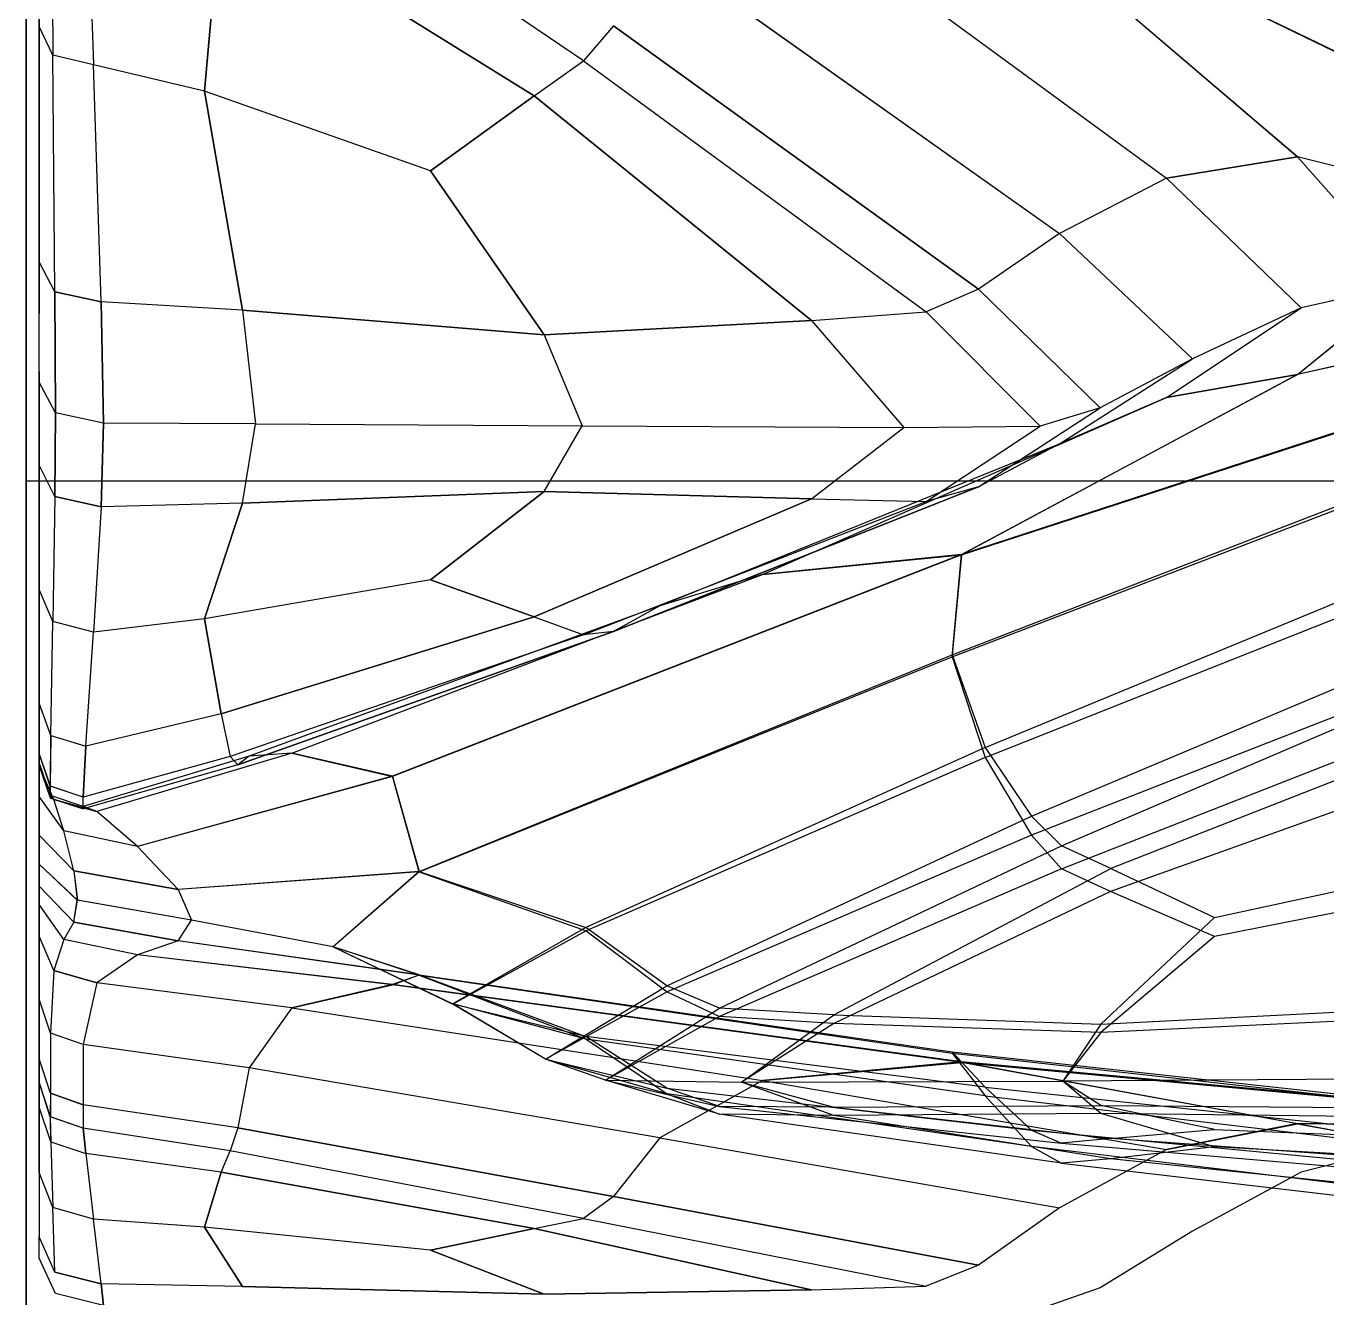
# Model space of a CAD drawing. Extents: x 11992 to 29481, y -6727 to 6811.
# Drawn here: x 12602.188 to 12606.235, y 1259.784 to 1263.742 of the extents above; entities that cross this region are included whole.
import ezdxf

# ---------------------------------------------------------------- set-up
doc = ezdxf.new("R2010")
doc.units = 0
doc.header["$MEASUREMENT"] = 0
doc.layers.get('0').update_dxf_attribs({"color": 8, "linetype": 'CONTINUOUS'})

msp = doc.modelspace()

# ---------------------------------------------------------------- linework, layer by layer
for p, q in [((12602.1883, 1277.0132, -1749.7151), (12602.1883, 1262.3258, -1766.6945)), ((12602.1883, 1274.9377, -1748.6073), (12602.1883, 1259.3552, -1764.3506)), ((12602.1883, 1274.9377, -1732.2581), (12602.1883, 1248.8509, -1744.4441)), ((12602.1883, 1272.4257, -1734.7701), (12602.1883, 1256.6825, -1719.1873)), ((12602.1883, 1270.9588, -1737.9697), (12602.1883, 1252.3533, -1725.3973)), ((12602.1883, 1270.9588, -1742.8956), (12602.1883, 1250.7571, -1751.9914)), ((12602.1883, 1270.7349, -1739.1562), (12602.1883, 1248.8509, -1736.4213)), ((12602.1883, 1270.7349, -1741.7091), (12602.1883, 1249.5795, -1748.3068)), ((12602.1883, 1250.7571, -1751.9914), (12602.1883, 1270.6555, -1740.4327)), ((12602.2297, 1265.7483, -1752.3261), (12602.2297, 1262.8477, -1747.4478)), ((12602.2297, 1263.2266, -1750.9849), (12602.2297, 1264.8998, -1753.2902)), ((12602.2297, 1263.0082, -1729.7456), (12602.2297, 1264.6461, -1728.2177)), ((12602.266, 1264.3603, -1727.994), (12602.2717, 1263.6512, -1728.8131)), ((12602.266, 1264.3603, -1752.8719), (12602.2717, 1263.6512, -1752.0527)), ((12603.9239, 1263.6333, -1752.09), (12602.8239, 1264.3777, -1752.9574)), ((12603.9239, 1263.6333, -1728.7759), (12602.8239, 1264.3777, -1727.9084)), ((12602.3742, 1264.3317, -1727.9716), (12602.3981, 1263.6214, -1728.7922)), ((12602.3742, 1264.3317, -1752.8943), (12602.3981, 1263.6212, -1752.0736)), ((12606.4669, 1263.5647, -1729.618), (12605.1003, 1264.2277, -1728.721)), ((12605.1003, 1264.2277, -1728.721), (12606.146, 1263.3351, -1729.8833)), ((12606.146, 1263.3348, -1750.9826), (12605.1003, 1264.2265, -1752.1453)), ((12605.1003, 1264.2265, -1752.1453), (12606.4669, 1263.563, -1751.2492)), ((12604.4804, 1264.1891, -1728.6716), (12605.7383, 1263.2686, -1729.8384)), ((12604.4804, 1264.1889, -1752.1943), (12605.7383, 1263.2683, -1751.0275)), ((12602.7953, 1264.1297, -1752.6614), (12602.7442, 1263.5389, -1751.979)), ((12602.7442, 1263.5389, -1728.8869), (12602.7953, 1264.1297, -1728.2045)), ((12602.7953, 1264.1297, -1752.6614), (12603.7704, 1263.5244, -1751.9628)), ((12603.7704, 1263.5244, -1728.903), (12602.7953, 1264.1297, -1728.2045)), ((12604.1609, 1263.9781, -1728.6808), (12605.405, 1263.0962, -1729.772)), ((12604.1609, 1263.9779, -1752.1851), (12605.405, 1263.0962, -1751.0938)), ((12602.2297, 1263.2266, -1750.9849), (12602.2297, 1263.7409, -1751.99)), ((12602.2717, 1263.6512, -1728.8131), (12602.2297, 1263.7409, -1728.8759)), ((12602.2717, 1263.6512, -1752.0527), (12602.2297, 1263.7409, -1751.99)), ((12604.0169, 1263.743, -1752.1421), (12603.9239, 1263.6333, -1752.09)), ((12604.0169, 1263.743, -1728.7237), (12603.9239, 1263.6333, -1728.7759)), ((12605.1528, 1262.9228, -1751.149), (12604.0169, 1263.743, -1752.1421)), ((12604.0169, 1263.743, -1728.7237), (12605.1528, 1262.9228, -1729.7169)), ((12602.2297, 1263.6321, -1730.1323), (12602.2297, 1262.8477, -1733.4181)), ((12602.2297, 1262.6341, -1730.2606), (12602.2297, 1263.6321, -1730.1323)), ((12602.2779, 1262.9147, -1729.6875), (12602.2717, 1263.6512, -1728.8131)), ((12602.2779, 1262.9147, -1751.1782), (12602.2717, 1263.6512, -1752.0527)), ((12602.3981, 1263.6214, -1728.7922), (12602.2717, 1263.6512, -1728.8131)), ((12602.3981, 1263.6212, -1752.0736), (12602.2717, 1263.6512, -1752.0527)), ((12603.7704, 1263.5244, -1728.903), (12603.9239, 1263.6333, -1728.7759)), ((12603.7704, 1263.5244, -1751.9628), (12603.9239, 1263.6333, -1752.09)), ((12603.9239, 1263.6333, -1752.09), (12604.9897, 1262.853, -1751.1602)), ((12603.9239, 1263.6333, -1728.7759), (12604.9897, 1262.853, -1729.7055)), ((12602.4219, 1262.8835, -1729.6683), (12602.3981, 1263.6214, -1728.7922)), ((12602.7442, 1263.5389, -1728.8869), (12602.3981, 1263.6214, -1728.7922)), ((12602.7442, 1263.5389, -1751.979), (12602.3981, 1263.6212, -1752.0736)), ((12602.4219, 1262.8835, -1751.1976), (12602.3981, 1263.6212, -1752.0736)), ((12603.4471, 1263.2917, -1751.6951), (12602.7442, 1263.5389, -1751.979)), ((12602.7442, 1263.5389, -1751.979), (12602.8625, 1262.8578, -1751.1692)), ((12602.8625, 1262.8578, -1729.6967), (12602.7442, 1263.5389, -1728.8869)), ((12603.4471, 1263.2917, -1729.1708), (12602.7442, 1263.5389, -1728.8869)), ((12603.7704, 1263.5244, -1751.9628), (12603.4471, 1263.2917, -1751.6951)), ((12603.4471, 1263.2917, -1729.1708), (12603.7704, 1263.5244, -1728.903)), ((12603.7704, 1263.5244, -1751.9628), (12604.633, 1262.8261, -1751.1358)), ((12604.633, 1262.8261, -1729.73), (12603.7704, 1263.5244, -1728.903)), ((12606.146, 1263.3351, -1729.8833), (12605.7383, 1263.2686, -1729.8384)), ((12605.7383, 1263.2683, -1751.0275), (12606.146, 1263.3348, -1750.9826)), ((12606.146, 1263.3351, -1729.8833), (12606.4946, 1262.941, -1730.4378)), ((12606.7287, 1263.1887, -1730.1185), (12606.146, 1263.3351, -1729.8833)), ((12606.7287, 1263.1882, -1750.7476), (12606.146, 1263.3348, -1750.9826)), ((12606.146, 1263.3348, -1750.9826), (12606.4946, 1262.941, -1750.428)), ((12602.2297, 1263.022, -1749.6768), (12602.2297, 1263.2717, -1750.2373)), ((12603.4471, 1263.2917, -1751.6951), (12603.8014, 1262.7812, -1751.084)), ((12603.8014, 1262.7812, -1729.7818), (12603.4471, 1263.2917, -1729.1708)), ((12605.7383, 1263.2686, -1729.8384), (12605.405, 1263.0962, -1729.772)), ((12605.7383, 1263.2683, -1751.0275), (12605.405, 1263.0962, -1751.0938)), ((12605.7383, 1263.2686, -1729.8384), (12606.1575, 1262.8654, -1730.3941)), ((12605.7383, 1263.2683, -1751.0275), (12606.1575, 1262.8654, -1750.4718)), ((12602.2297, 1262.6491, -1732.2197), (12602.2297, 1263.1777, -1732.4663)), ((12605.405, 1263.0962, -1751.0938), (12605.1528, 1262.9228, -1751.149)), ((12605.405, 1263.0962, -1729.772), (12605.1528, 1262.9228, -1729.7169)), ((12605.405, 1263.0962, -1751.0938), (12605.8194, 1262.7064, -1750.5637)), ((12605.405, 1263.0962, -1729.772), (12605.8194, 1262.7064, -1730.3022)), ((12602.2297, 1262.6341, -1750.6053), (12602.2297, 1263.0082, -1751.1203)), ((12602.2779, 1262.9147, -1729.6875), (12602.2297, 1263.0082, -1729.7456)), ((12602.2779, 1262.9147, -1751.1782), (12602.2297, 1263.0082, -1751.1203)), ((12606.146, 1262.6577, -1731.0559), (12606.4946, 1262.941, -1730.4378)), ((12606.146, 1262.658, -1749.8096), (12606.4946, 1262.941, -1750.428)), ((12606.4946, 1262.941, -1730.4378), (12606.1575, 1262.8654, -1730.3941)), ((12606.4946, 1262.941, -1750.428), (12606.1575, 1262.8654, -1750.4718)), ((12602.2798, 1262.5385, -1730.2054), (12602.2779, 1262.9147, -1729.6875)), ((12602.4219, 1262.8835, -1729.6683), (12602.2779, 1262.9147, -1729.6875)), ((12602.2779, 1262.9147, -1751.1782), (12602.2798, 1262.5385, -1750.6605)), ((12602.2779, 1262.9147, -1751.1782), (12602.4219, 1262.8835, -1751.1976)), ((12605.1528, 1262.9228, -1751.149), (12604.9897, 1262.853, -1751.1602)), ((12605.1528, 1262.9228, -1729.7169), (12604.9897, 1262.853, -1729.7055)), ((12605.1528, 1262.9228, -1751.149), (12605.5318, 1262.5535, -1750.6518)), ((12605.1528, 1262.9228, -1729.7169), (12605.5314, 1262.5535, -1730.2141)), ((12602.4295, 1262.5066, -1730.187), (12602.4219, 1262.8835, -1729.6683)), ((12602.8625, 1262.8578, -1729.6967), (12602.4219, 1262.8835, -1729.6683)), ((12602.4219, 1262.8835, -1751.1976), (12602.43, 1262.5066, -1750.6789)), ((12602.8625, 1262.8578, -1751.1692), (12602.4219, 1262.8835, -1751.1976)), ((12602.8625, 1262.8578, -1729.6967), (12603.8014, 1262.7812, -1729.7818)), ((12602.8625, 1262.8578, -1729.6967), (12602.9021, 1262.5044, -1730.1857)), ((12603.8014, 1262.7812, -1751.084), (12602.8625, 1262.8578, -1751.1692)), ((12602.8625, 1262.8578, -1751.1692), (12602.9021, 1262.5044, -1750.6802)), ((12605.7383, 1262.5857, -1731.021), (12606.1575, 1262.8654, -1730.3941)), ((12605.7383, 1262.5857, -1749.8448), (12606.1575, 1262.8654, -1750.4718)), ((12606.1575, 1262.8654, -1750.4718), (12605.8194, 1262.7064, -1750.5637)), ((12606.1575, 1262.8654, -1730.3941), (12605.8194, 1262.7064, -1730.3022)), ((12604.633, 1262.8261, -1751.1358), (12603.8014, 1262.7812, -1751.084)), ((12603.8014, 1262.7812, -1729.7818), (12604.633, 1262.8261, -1729.73)), ((12604.633, 1262.8261, -1751.1358), (12604.9897, 1262.853, -1751.1602)), ((12604.633, 1262.8261, -1729.73), (12604.9897, 1262.853, -1729.7055)), ((12604.633, 1262.8261, -1751.1358), (12604.9205, 1262.493, -1750.6867)), ((12604.633, 1262.8261, -1729.73), (12604.9205, 1262.493, -1730.1792)), ((12604.9897, 1262.853, -1729.7055), (12605.3449, 1262.4973, -1730.1815)), ((12604.9897, 1262.853, -1751.1602), (12605.3449, 1262.497, -1750.6844)), ((12603.8014, 1262.7812, -1729.7818), (12603.9197, 1262.4977, -1730.1819)), ((12603.8014, 1262.7812, -1751.084), (12603.9197, 1262.4977, -1750.6839)), ((12606.7287, 1262.7884, -1750.0541), (12606.146, 1262.658, -1749.8096)), ((12606.7287, 1262.7879, -1730.8116), (12606.146, 1262.6577, -1731.0559)), ((12602.2297, 1262.1194, -1746.3117), (12602.2297, 1262.7009, -1747.0478)), ((12605.405, 1262.442, -1730.9051), (12605.8194, 1262.7064, -1730.3022)), ((12605.405, 1262.442, -1749.9608), (12605.8194, 1262.7064, -1750.5637)), ((12605.8194, 1262.7064, -1730.3022), (12605.5314, 1262.5535, -1730.2141)), ((12605.8194, 1262.7064, -1750.5637), (12605.5318, 1262.5535, -1750.6518)), ((12602.2297, 1262.1301, -1746.7066), (12602.2297, 1262.6742, -1746.5182)), ((12602.2297, 1261.9882, -1731.9114), (12602.2297, 1262.6742, -1734.3476)), ((12602.2297, 1262.6668, -1746.8534), (12602.2297, 1262.1575, -1747.2526)), ((12602.2297, 1262.6639, -1734.7306), (12602.2297, 1261.6354, -1732.9294)), ((12602.2297, 1262.6639, -1746.1352), (12602.2297, 1262.262, -1744.6258)), ((12605.1003, 1262.0977, -1748.4554), (12606.146, 1262.658, -1749.8096)), ((12606.146, 1262.6577, -1731.0559), (12605.1003, 1262.0967, -1732.4097)), ((12606.146, 1262.658, -1749.8096), (12605.7383, 1262.5857, -1749.8448)), ((12605.7383, 1262.5857, -1731.021), (12606.146, 1262.6577, -1731.0559)), ((12602.2798, 1262.5385, -1730.2054), (12602.2297, 1262.6341, -1730.2606)), ((12602.2798, 1262.5385, -1750.6605), (12602.2297, 1262.6341, -1750.6053)), ((12602.2297, 1262.3752, -1730.8421), (12602.2297, 1262.6015, -1730.9635)), ((12602.2297, 1261.9127, -1745.6526), (12602.2297, 1262.5759, -1745.7973)), ((12602.2297, 1262.5759, -1735.0685), (12602.2297, 1261.8264, -1735.4955)), ((12604.4804, 1262.0355, -1748.4642), (12605.7383, 1262.5857, -1749.8448)), ((12604.4804, 1262.0355, -1732.4015), (12605.7383, 1262.5857, -1731.021)), ((12605.7383, 1262.5857, -1731.021), (12605.405, 1262.442, -1730.9051)), ((12605.7383, 1262.5857, -1749.8448), (12605.405, 1262.442, -1749.9608)), ((12602.2779, 1262.2782, -1730.79), (12602.2798, 1262.5385, -1730.2054)), ((12602.2798, 1262.5385, -1750.6605), (12602.2779, 1262.2782, -1750.0759)), ((12602.4295, 1262.5066, -1730.187), (12602.2798, 1262.5385, -1730.2054)), ((12602.43, 1262.5066, -1750.6789), (12602.2798, 1262.5385, -1750.6605)), ((12606.4669, 1262.543, -1749.4781), (12605.1003, 1262.0977, -1748.4554)), ((12605.1003, 1262.0967, -1732.4097), (12606.4669, 1262.5409, -1731.387)), ((12605.1528, 1262.3077, -1750.0833), (12605.5318, 1262.5535, -1750.6518)), ((12605.1528, 1262.3077, -1730.7825), (12605.5314, 1262.5535, -1730.2141)), ((12605.5314, 1262.5535, -1730.2141), (12605.3449, 1262.4973, -1730.1815)), ((12605.5318, 1262.5535, -1750.6518), (12605.3449, 1262.497, -1750.6844)), ((12602.43, 1262.5066, -1750.6789), (12602.4219, 1262.246, -1750.0932)), ((12602.4219, 1262.246, -1730.7727), (12602.4295, 1262.5066, -1730.187)), ((12602.9021, 1262.5044, -1730.1857), (12602.4295, 1262.5066, -1730.187)), ((12602.9021, 1262.5044, -1750.6802), (12602.43, 1262.5066, -1750.6789)), ((12602.8625, 1262.2577, -1730.7363), (12602.9021, 1262.5044, -1730.1857)), ((12602.8625, 1262.2577, -1750.1296), (12602.9021, 1262.5044, -1750.6802)), ((12602.9021, 1262.5044, -1750.6802), (12603.9197, 1262.4977, -1750.6839)), ((12602.9021, 1262.5044, -1730.1857), (12603.9197, 1262.4977, -1730.1819)), ((12603.8014, 1262.2932, -1750.2386), (12603.9197, 1262.4977, -1750.6839)), ((12603.8014, 1262.2932, -1730.6273), (12603.9197, 1262.4977, -1730.1819)), ((12603.9197, 1262.4977, -1750.6839), (12604.9205, 1262.493, -1750.6867)), ((12603.9197, 1262.4977, -1730.1819), (12604.9205, 1262.493, -1730.1792)), ((12604.633, 1262.2705, -1750.1738), (12604.9205, 1262.493, -1750.6867)), ((12604.633, 1262.2705, -1730.692), (12604.9205, 1262.493, -1730.1792)), ((12604.9205, 1262.493, -1730.1792), (12605.3449, 1262.4973, -1730.1815)), ((12604.9205, 1262.493, -1750.6867), (12605.3449, 1262.497, -1750.6844)), ((12604.9897, 1262.2629, -1730.7276), (12605.3449, 1262.4973, -1730.1815)), ((12604.9897, 1262.2629, -1750.1382), (12605.3449, 1262.497, -1750.6844)), ((12602.2297, 1262.262, -1736.2399), (12602.2297, 1262.4634, -1735.37)), ((12604.1609, 1261.9379, -1748.6516), (12605.405, 1262.442, -1749.9608)), ((12604.1609, 1261.9379, -1732.2142), (12605.405, 1262.442, -1730.9051)), ((12605.405, 1262.442, -1730.9051), (12605.1528, 1262.3077, -1730.7825)), ((12605.405, 1262.442, -1749.9608), (12605.1528, 1262.3077, -1750.0833)), ((12602.2297, 1262.3154, -1735.9227), (12602.2297, 1262.3797, -1735.6437)), ((12602.2297, 1261.0658, -1745.2573), (12602.2297, 1262.3795, -1745.2221)), ((12602.2779, 1262.2782, -1750.0759), (12602.2297, 1262.3752, -1750.0238)), ((12602.2297, 1262.3752, -1750.0238), (12602.2297, 1262.2195, -1748.8466)), ((12602.2779, 1262.2782, -1730.79), (12602.2297, 1262.3752, -1730.8421)), ((12607.1879, 1262.3258, -1714.1708), (12602.1883, 1262.3258, -1714.1708)), ((12607.1879, 1262.3258, -1766.6945), (12602.1883, 1262.3258, -1766.6945)), ((12602.2297, 1261.309, -1745.1962), (12602.2297, 1262.3154, -1744.9431)), ((12602.2297, 1261.4387, -1734.3334), (12602.2297, 1262.3089, -1733.2009)), ((12602.8625, 1262.2577, -1750.1296), (12603.8014, 1262.2932, -1750.2386)), ((12603.8014, 1262.2932, -1730.6273), (12602.8625, 1262.2577, -1730.7363)), ((12603.8014, 1262.2932, -1750.2386), (12603.4471, 1262.019, -1749.4909)), ((12603.4471, 1262.019, -1731.3749), (12603.8014, 1262.2932, -1730.6273)), ((12603.8014, 1262.2932, -1750.2386), (12604.633, 1262.2705, -1750.1738)), ((12604.633, 1262.2705, -1730.692), (12603.8014, 1262.2932, -1730.6273)), ((12604.0169, 1261.8576, -1748.8764), (12605.1528, 1262.3077, -1750.0833)), ((12605.1528, 1262.3077, -1730.7825), (12604.0169, 1261.8576, -1731.9894)), ((12605.1528, 1262.3077, -1750.0833), (12604.9897, 1262.2629, -1750.1382)), ((12605.1528, 1262.3077, -1730.7825), (12604.9897, 1262.2629, -1730.7276)), ((12605.0707, 1261.7849, -1733.0153), (12606.4598, 1262.3218, -1731.7823)), ((12605.0707, 1261.7787, -1747.8491), (12606.4593, 1262.3113, -1749.082)), ((12602.2779, 1262.2782, -1750.0759), (12602.2717, 1261.8891, -1749.0008)), ((12602.2779, 1262.2782, -1730.79), (12602.2717, 1261.8891, -1731.8651)), ((12602.4219, 1262.246, -1750.0932), (12602.2779, 1262.2782, -1750.0759)), ((12602.2779, 1262.2782, -1730.79), (12602.4219, 1262.246, -1730.7727)), ((12602.8625, 1262.2577, -1730.7363), (12602.4219, 1262.246, -1730.7727)), ((12602.8625, 1262.2577, -1750.1296), (12602.4219, 1262.246, -1750.0932)), ((12602.8625, 1262.2577, -1750.1296), (12602.7442, 1261.8969, -1749.1349)), ((12602.7442, 1261.8969, -1731.731), (12602.8625, 1262.2577, -1730.7363)), ((12603.7704, 1261.9034, -1731.7103), (12604.633, 1262.2705, -1730.692)), ((12604.633, 1262.2705, -1750.1738), (12603.7704, 1261.9034, -1749.1556)), ((12603.9239, 1261.8481, -1731.8683), (12604.9897, 1262.2629, -1730.7276)), ((12603.9239, 1261.8478, -1748.9976), (12604.9897, 1262.2629, -1750.1382)), ((12604.633, 1262.2705, -1750.1738), (12604.9897, 1262.2629, -1750.1382)), ((12604.633, 1262.2705, -1730.692), (12604.9897, 1262.2629, -1730.7276)), ((12602.4219, 1262.246, -1750.0932), (12602.3981, 1261.8562, -1749.0162)), ((12602.4219, 1262.246, -1730.7727), (12602.3981, 1261.8562, -1731.8497)), ((12602.2297, 1262.1692, -1744.2892), (12602.2297, 1260.6295, -1737.6578)), ((12602.2297, 1261.8264, -1735.4955), (12602.2297, 1262.1692, -1736.5766)), ((12602.2297, 1262.1194, -1746.3117), (12602.2297, 1261.2244, -1745.8485)), ((12605.1003, 1262.0967, -1732.4097), (12603.3289, 1261.4072, -1734.0865)), ((12605.1003, 1262.0977, -1748.4554), (12603.3293, 1261.4075, -1746.7784)), ((12605.1003, 1262.0977, -1748.4554), (12604.4804, 1262.0355, -1748.4642)), ((12604.4804, 1262.0355, -1732.4015), (12605.1003, 1262.0967, -1732.4097)), ((12605.0707, 1261.7787, -1747.8491), (12605.1003, 1262.0977, -1748.4554)), ((12605.1003, 1262.0967, -1732.4097), (12605.0707, 1261.7849, -1733.0153)), ((12603.4471, 1262.019, -1749.4909), (12602.7442, 1261.8969, -1749.1349)), ((12603.4471, 1262.019, -1731.3749), (12602.7442, 1261.8969, -1731.731)), ((12603.016, 1261.4799, -1747.0497), (12604.4804, 1262.0355, -1748.4642)), ((12603.016, 1261.4799, -1733.8159), (12604.4804, 1262.0355, -1732.4015)), ((12603.4471, 1262.019, -1749.4909), (12603.7704, 1261.9034, -1749.1556)), ((12603.7704, 1261.9034, -1731.7103), (12603.4471, 1262.019, -1731.3749)), ((12604.4804, 1262.0355, -1748.4642), (12604.1609, 1261.9379, -1748.6516)), ((12604.4804, 1262.0355, -1732.4015), (12604.1609, 1261.9379, -1732.2142)), ((12605.1742, 1261.4973, -1733.2935), (12606.4855, 1262.0383, -1732.0773)), ((12602.2717, 1261.8891, -1731.8651), (12602.2297, 1261.9882, -1731.9114)), ((12602.2717, 1261.8891, -1749.0008), (12602.2297, 1261.9882, -1748.9545)), ((12602.2297, 1261.6354, -1747.9364), (12602.2297, 1261.9882, -1748.9545)), ((12602.2297, 1261.4213, -1736.8046), (12602.2297, 1261.9868, -1736.9135)), ((12602.2297, 1261.2418, -1743.7659), (12602.2297, 1261.9868, -1743.9523)), ((12605.1742, 1261.4656, -1747.5713), (12606.485, 1261.9866, -1748.7869)), ((12604.1609, 1261.9379, -1748.6516), (12602.883, 1261.4697, -1747.4048)), ((12604.1609, 1261.9379, -1732.2142), (12602.883, 1261.4697, -1733.4611)), ((12604.1609, 1261.9379, -1748.6516), (12604.0169, 1261.8576, -1748.8764)), ((12604.1609, 1261.9379, -1732.2142), (12604.0169, 1261.8576, -1731.9894)), ((12602.266, 1261.5343, -1747.9771), (12602.2717, 1261.8891, -1749.0008)), ((12602.266, 1261.5343, -1732.8887), (12602.2717, 1261.8891, -1731.8651)), ((12602.3981, 1261.8562, -1731.8497), (12602.2717, 1261.8891, -1731.8651)), ((12602.3981, 1261.8562, -1749.0162), (12602.2717, 1261.8891, -1749.0008)), ((12602.7442, 1261.8969, -1749.1349), (12602.3981, 1261.8562, -1749.0162)), ((12602.7442, 1261.8969, -1731.731), (12602.3981, 1261.8562, -1731.8497)), ((12602.7953, 1261.6013, -1732.5839), (12602.7442, 1261.8969, -1731.731)), ((12602.7442, 1261.8969, -1749.1349), (12602.7953, 1261.6013, -1748.2819)), ((12602.7953, 1261.6013, -1732.5839), (12603.7704, 1261.9034, -1731.7103)), ((12603.7704, 1261.9034, -1749.1556), (12602.7953, 1261.6013, -1748.2819)), ((12603.7704, 1261.9034, -1731.7103), (12603.9239, 1261.8481, -1731.8683)), ((12603.7704, 1261.9034, -1749.1556), (12603.9239, 1261.8478, -1748.9976)), ((12602.3742, 1261.5007, -1747.9906), (12602.3981, 1261.8562, -1749.0162)), ((12602.3742, 1261.5007, -1732.8751), (12602.3981, 1261.8562, -1731.8497)), ((12603.9239, 1261.8481, -1731.8683), (12602.8239, 1261.469, -1732.9465)), ((12603.9239, 1261.8478, -1748.9976), (12602.8239, 1261.469, -1747.9193)), ((12604.0169, 1261.8576, -1731.9894), (12602.8472, 1261.4435, -1733.134)), ((12602.8472, 1261.4435, -1747.7319), (12604.0169, 1261.8576, -1748.8764)), ((12604.0169, 1261.8576, -1748.8764), (12603.9239, 1261.8478, -1748.9976)), ((12604.0169, 1261.8576, -1731.9894), (12603.9239, 1261.8481, -1731.8683)), ((12602.2297, 1261.6094, -1736.4572), (12602.2297, 1261.8128, -1737.2001)), ((12603.4118, 1261.1113, -1734.66), (12605.0707, 1261.7849, -1733.0153)), ((12603.4118, 1261.1099, -1746.2043), (12605.0707, 1261.7787, -1747.8491)), ((12605.0707, 1261.7849, -1733.0153), (12605.1742, 1261.4973, -1733.2935)), ((12605.0707, 1261.7787, -1747.8491), (12605.1742, 1261.4656, -1747.5713)), ((12605.3182, 1261.283, -1733.3962), (12606.5218, 1261.7904, -1732.2907)), ((12602.2297, 1260.7087, -1741.0431), (12602.2297, 1261.7451, -1743.4803)), ((12606.5208, 1261.6948, -1748.5743), (12605.3182, 1261.2244, -1747.4699)), ((12602.2297, 1260.7144, -1744.1975), (12602.2297, 1261.68, -1747.2137)), ((12602.2297, 1261.6769, -1746.4552), (12602.2297, 1261.4416, -1747.3007)), ((12602.2297, 1261.6721, -1743.0606), (12602.2297, 1261.4821, -1742.0712)), ((12605.4117, 1261.1912, -1733.4753), (12606.5451, 1261.6766, -1732.4415)), ((12602.266, 1261.5343, -1747.9771), (12602.2297, 1261.6354, -1747.9364)), ((12602.266, 1261.5343, -1732.8887), (12602.2297, 1261.6354, -1732.9294)), ((12602.2297, 1261.0088, -1735.948), (12602.2297, 1261.6094, -1736.4572)), ((12602.7953, 1261.6013, -1732.5839), (12602.3742, 1261.5007, -1732.8751)), ((12602.7953, 1261.6013, -1748.2819), (12602.3742, 1261.5007, -1747.9906)), ((12602.7953, 1261.6013, -1732.5839), (12602.8239, 1261.469, -1732.9465)), ((12602.7953, 1261.6013, -1748.2819), (12602.8239, 1261.469, -1747.9193)), ((12605.4112, 1261.1199, -1747.3925), (12606.5437, 1261.5631, -1748.4256)), ((12602.266, 1261.5343, -1732.8887), (12602.2636, 1261.3765, -1733.3188)), ((12602.2641, 1261.3765, -1747.5471), (12602.266, 1261.5343, -1747.9771)), ((12602.266, 1261.5343, -1747.9771), (12602.3742, 1261.5007, -1747.9906)), ((12602.266, 1261.5343, -1732.8887), (12602.3742, 1261.5007, -1732.8751)), ((12602.2297, 1260.7144, -1736.6684), (12602.2297, 1261.4821, -1738.7945)), ((12602.3661, 1261.3424, -1747.5598), (12602.3742, 1261.5007, -1747.9906)), ((12602.3742, 1261.5007, -1732.8751), (12602.3661, 1261.3424, -1733.306)), ((12603.016, 1261.4799, -1747.0497), (12602.4086, 1261.298, -1746.5776)), ((12603.016, 1261.4799, -1733.8159), (12602.4086, 1261.298, -1734.2881)), ((12603.016, 1261.4799, -1747.0497), (12602.883, 1261.4697, -1747.4048)), ((12603.016, 1261.4799, -1733.8159), (12602.883, 1261.4697, -1733.4611)), ((12603.016, 1261.4799, -1733.8159), (12603.3289, 1261.4072, -1734.0865)), ((12603.3293, 1261.4075, -1746.7784), (12603.016, 1261.4799, -1747.0497)), ((12605.1742, 1261.4973, -1733.2935), (12603.9311, 1260.9371, -1734.5791)), ((12605.1742, 1261.4973, -1733.2935), (12605.3182, 1261.283, -1733.3962)), ((12606.5756, 1261.5167, -1732.7926), (12605.5647, 1261.1202, -1733.6268)), ((12602.2641, 1261.3765, -1747.5471), (12602.2297, 1261.4783, -1747.5086)), ((12602.2636, 1261.3765, -1733.3188), (12602.2297, 1261.4783, -1733.3572)), ((12602.2297, 1261.4652, -1735.0859), (12602.2297, 1261.0658, -1735.6086)), ((12602.2297, 1261.4652, -1745.78), (12602.2297, 1261.1345, -1745.5558)), ((12602.2641, 1261.3479, -1733.8884), (12602.2297, 1261.4499, -1733.9237)), ((12602.2641, 1261.3476, -1746.9775), (12602.2297, 1261.4499, -1746.9421)), ((12602.2297, 1261.4499, -1733.9237), (12602.2297, 1261.4418, -1733.5652)), ((12602.2641, 1261.3397, -1733.5279), (12602.2297, 1261.4418, -1733.5652)), ((12602.2641, 1261.3395, -1747.3379), (12602.2297, 1261.4416, -1747.3007)), ((12602.2297, 1261.3445, -1746.171), (12602.2297, 1261.4387, -1746.5324)), ((12602.2746, 1261.3355, -1746.5658), (12602.2297, 1261.4387, -1746.5324)), ((12602.2746, 1261.3355, -1734.3), (12602.2297, 1261.4387, -1734.3334)), ((12602.883, 1261.4697, -1733.4611), (12602.3661, 1261.3138, -1733.8766)), ((12602.883, 1261.4697, -1747.4048), (12602.3661, 1261.3138, -1746.9893)), ((12602.8239, 1261.469, -1732.9465), (12602.3661, 1261.3424, -1733.306)), ((12602.8239, 1261.469, -1747.9193), (12602.3661, 1261.3424, -1747.5598)), ((12602.8472, 1261.4435, -1733.134), (12602.3661, 1261.3057, -1733.5155)), ((12602.8472, 1261.4435, -1747.7319), (12602.3661, 1261.3057, -1747.3504)), ((12602.8472, 1261.4435, -1733.134), (12602.8239, 1261.469, -1732.9465)), ((12602.8472, 1261.4435, -1747.7319), (12602.8239, 1261.469, -1747.9193)), ((12602.883, 1261.4697, -1733.4611), (12602.8472, 1261.4435, -1733.134)), ((12602.883, 1261.4697, -1747.4048), (12602.8472, 1261.4435, -1747.7319)), ((12605.1742, 1261.4656, -1747.5713), (12603.9316, 1260.9266, -1746.2861)), ((12605.1742, 1261.4656, -1747.5713), (12605.3182, 1261.2244, -1747.4699)), ((12603.3293, 1261.4075, -1746.7784), (12602.5349, 1261.1895, -1746.2166)), ((12603.3289, 1261.4072, -1734.0865), (12602.5349, 1261.1895, -1734.6486)), ((12603.3289, 1261.4072, -1734.0865), (12603.4118, 1261.1113, -1734.66)), ((12603.4118, 1261.1099, -1746.2043), (12603.3293, 1261.4075, -1746.7784)), ((12606.5742, 1261.4106, -1748.0768), (12605.5638, 1261.0491, -1747.2427)), ((12602.2297, 1261.1345, -1735.3101), (12602.2297, 1261.3767, -1735.375)), ((12602.2641, 1261.3397, -1733.5279), (12602.2636, 1261.3765, -1733.3188)), ((12602.3661, 1261.3424, -1733.306), (12602.2636, 1261.3765, -1733.3188)), ((12602.2641, 1261.3476, -1746.9775), (12602.2641, 1261.3765, -1747.5471)), ((12602.3661, 1261.3424, -1747.5598), (12602.2641, 1261.3765, -1747.5471)), ((12602.306, 1261.2375, -1746.2032), (12602.2297, 1261.3445, -1746.171)), ((12602.2297, 1261.3445, -1734.6949), (12602.2297, 1261.2244, -1735.0173)), ((12602.306, 1261.2375, -1734.6626), (12602.2297, 1261.3445, -1734.6949)), ((12602.3661, 1261.3138, -1733.8766), (12602.2641, 1261.3479, -1733.8884)), ((12602.2641, 1261.3479, -1733.8884), (12602.2641, 1261.3397, -1733.5279)), ((12602.2746, 1261.3355, -1734.3), (12602.2641, 1261.3479, -1733.8884)), ((12602.3661, 1261.3138, -1746.9893), (12602.2641, 1261.3476, -1746.9775)), ((12602.2746, 1261.3355, -1746.5658), (12602.2641, 1261.3476, -1746.9775)), ((12602.3661, 1261.3057, -1733.5155), (12602.2641, 1261.3397, -1733.5279)), ((12602.2641, 1261.3395, -1747.3379), (12602.3661, 1261.3057, -1747.3504)), ((12602.306, 1261.2375, -1746.2032), (12602.2746, 1261.3355, -1746.5658)), ((12602.2746, 1261.3355, -1746.5658), (12602.4086, 1261.298, -1746.5776)), ((12602.306, 1261.2375, -1734.6626), (12602.2746, 1261.3355, -1734.3)), ((12602.4086, 1261.298, -1734.2881), (12602.2746, 1261.3355, -1734.3)), ((12602.3661, 1261.3138, -1733.8766), (12602.3661, 1261.3424, -1733.306)), ((12602.3661, 1261.3138, -1746.9893), (12602.3661, 1261.3424, -1747.5598)), ((12602.2297, 1261.2956, -1739.8412), (12602.2297, 1261.2956, -1741.0246)), ((12602.4086, 1261.298, -1746.5776), (12602.3661, 1261.3138, -1746.9893)), ((12602.4086, 1261.298, -1734.2881), (12602.3661, 1261.3138, -1733.8766)), ((12602.5349, 1261.1895, -1746.2166), (12602.4086, 1261.298, -1746.5776)), ((12602.5349, 1261.1895, -1734.6486), (12602.4086, 1261.298, -1734.2881)), ((12604.1833, 1260.7559, -1734.5709), (12605.3182, 1261.283, -1733.3962)), ((12605.3182, 1261.283, -1733.3962), (12605.4117, 1261.1912, -1733.4753)), ((12602.5349, 1261.1895, -1746.2166), (12602.306, 1261.2375, -1746.2032)), ((12602.3375, 1261.113, -1734.9858), (12602.306, 1261.2375, -1734.6626)), ((12602.3375, 1261.113, -1745.8797), (12602.306, 1261.2375, -1746.2032)), ((12602.5349, 1261.1895, -1734.6486), (12602.306, 1261.2375, -1734.6626)), ((12602.2297, 1260.4287, -1738.7026), (12602.2297, 1261.2334, -1740.4329)), ((12602.3375, 1261.113, -1734.9858), (12602.2297, 1261.2244, -1735.0173)), ((12602.3375, 1261.113, -1745.8797), (12602.2297, 1261.2244, -1745.8485)), ((12605.3182, 1261.2244, -1747.4699), (12604.1838, 1260.7363, -1746.2957)), ((12605.3182, 1261.2244, -1747.4699), (12605.4112, 1261.1199, -1747.3925)), ((12602.2297, 1260.9619, -1736.7161), (12602.2297, 1261.1721, -1737.2912)), ((12602.6618, 1261.0548, -1745.8951), (12602.5349, 1261.1895, -1746.2166)), ((12602.6618, 1261.0548, -1734.9696), (12602.5349, 1261.1895, -1734.6486)), ((12604.3464, 1260.6855, -1734.578), (12605.4117, 1261.1912, -1733.4753)), ((12605.5647, 1261.1202, -1733.6268), (12605.4117, 1261.1912, -1733.4753)), ((12602.2297, 1260.9096, -1736.308), (12602.2297, 1261.1545, -1736.3602)), ((12602.348, 1261.0217, -1735.2798), (12602.2297, 1261.1345, -1735.3101)), ((12602.3485, 1261.0217, -1745.5858), (12602.2297, 1261.1345, -1745.5558)), ((12605.4112, 1261.1199, -1747.3925), (12604.3469, 1260.66, -1746.2895)), ((12604.7026, 1260.6657, -1734.6087), (12605.5647, 1261.1202, -1733.6268)), ((12605.5638, 1261.0491, -1747.2427), (12605.4112, 1261.1199, -1747.3925)), ((12605.5647, 1261.1202, -1733.6268), (12605.888, 1260.9678, -1733.9467)), ((12605.888, 1260.9678, -1733.9467), (12606.6324, 1261.1299, -1733.6073)), ((12602.6618, 1261.0548, -1745.8951), (12602.3375, 1261.113, -1745.8797)), ((12602.3375, 1261.113, -1734.9858), (12602.6618, 1261.0548, -1734.9696)), ((12602.3375, 1261.113, -1734.9858), (12602.348, 1261.0217, -1735.2798)), ((12602.3375, 1261.113, -1745.8797), (12602.3485, 1261.0217, -1745.5858)), ((12603.4118, 1261.1113, -1734.66), (12602.6618, 1261.0548, -1734.9696)), ((12603.4118, 1261.1099, -1746.2043), (12602.6618, 1261.0548, -1745.8951)), ((12603.4118, 1261.1113, -1734.66), (12603.1443, 1260.877, -1735.2402)), ((12603.4118, 1261.1099, -1746.2043), (12603.1443, 1260.8765, -1745.624)), ((12603.4118, 1261.1113, -1734.66), (12603.9311, 1260.9371, -1734.5791)), ((12603.4118, 1261.1099, -1746.2043), (12603.9316, 1260.9266, -1746.2861)), ((12602.3375, 1260.9537, -1745.2856), (12602.2297, 1261.0658, -1745.2573)), ((12602.3375, 1260.954, -1735.58), (12602.2297, 1261.0658, -1735.6086)), ((12602.6618, 1261.0548, -1745.8951), (12602.7037, 1260.9599, -1745.602)), ((12602.6618, 1261.0548, -1734.9696), (12602.7037, 1260.9602, -1735.2628)), ((12605.5638, 1261.0491, -1747.2427), (12604.7026, 1260.6378, -1746.2599)), ((12605.8876, 1260.9087, -1746.9243), (12605.5638, 1261.0491, -1747.2427)), ((12606.6319, 1261.0565, -1747.264), (12605.8876, 1260.9087, -1746.9243)), ((12602.306, 1260.8999, -1744.9435), (12602.2297, 1261.0088, -1744.9179)), ((12602.306, 1260.8999, -1735.9222), (12602.2297, 1261.0088, -1735.948)), ((12602.2297, 1261.0088, -1744.9179), (12602.2297, 1260.9096, -1744.5579)), ((12602.3375, 1260.9537, -1745.2856), (12602.3485, 1261.0217, -1745.5858)), ((12602.3375, 1260.954, -1735.58), (12602.348, 1261.0217, -1735.2798)), ((12602.7037, 1260.9602, -1735.2628), (12602.348, 1261.0217, -1735.2798)), ((12602.7037, 1260.9599, -1745.602), (12602.3485, 1261.0217, -1745.5858)), ((12602.2297, 1260.378, -1737.6222), (12602.2297, 1260.9619, -1736.7161)), ((12602.3375, 1260.954, -1735.58), (12602.306, 1260.8999, -1735.9222)), ((12602.3375, 1260.9537, -1745.2856), (12602.306, 1260.8999, -1744.9435)), ((12602.6618, 1260.8958, -1735.5642), (12602.3375, 1260.954, -1735.58)), ((12602.3375, 1260.9537, -1745.2856), (12602.6618, 1260.8953, -1745.3008)), ((12602.6618, 1260.8958, -1735.5642), (12602.7037, 1260.9602, -1735.2628)), ((12602.6618, 1260.8953, -1745.3008), (12602.7037, 1260.9599, -1745.602)), ((12603.1443, 1260.877, -1735.2402), (12602.7037, 1260.9602, -1735.2628)), ((12603.1443, 1260.8765, -1745.624), (12602.7037, 1260.9599, -1745.602)), ((12605.888, 1260.9678, -1733.9467), (12605.5342, 1260.6359, -1734.6706)), ((12603.9311, 1260.9371, -1734.5791), (12603.5172, 1260.6991, -1735.1927)), ((12603.9316, 1260.9266, -1746.2861), (12603.5172, 1260.6989, -1745.6718)), ((12604.1833, 1260.7559, -1734.5709), (12603.9311, 1260.9371, -1734.5791)), ((12603.9316, 1260.9266, -1746.2861), (12604.1838, 1260.7363, -1746.2957)), ((12602.2746, 1260.8035, -1736.2853), (12602.2297, 1260.9096, -1736.308)), ((12602.2746, 1260.8035, -1744.5806), (12602.2297, 1260.9096, -1744.5579)), ((12602.306, 1260.8999, -1744.9435), (12602.2746, 1260.8035, -1744.5806)), ((12602.306, 1260.8999, -1735.9222), (12602.2746, 1260.8035, -1736.2853)), ((12602.5349, 1260.8517, -1735.91), (12602.306, 1260.8999, -1735.9222)), ((12602.5349, 1260.8515, -1744.9554), (12602.306, 1260.8999, -1744.9435)), ((12602.6618, 1260.8958, -1735.5642), (12602.5349, 1260.8517, -1735.91)), ((12602.6618, 1260.8953, -1745.3008), (12602.5349, 1260.8515, -1744.9554)), ((12603.4118, 1260.789, -1735.8595), (12602.6618, 1260.8958, -1735.5642)), ((12603.4118, 1260.7895, -1745.0043), (12602.6618, 1260.8953, -1745.3008)), ((12603.1443, 1260.877, -1735.2402), (12603.5172, 1260.6991, -1735.1927)), ((12603.4118, 1260.789, -1735.8595), (12603.1443, 1260.877, -1735.2402)), ((12603.1443, 1260.8765, -1745.624), (12603.5172, 1260.6989, -1745.6718)), ((12603.4118, 1260.7895, -1745.0043), (12603.1443, 1260.8765, -1745.624)), ((12605.8876, 1260.9087, -1746.9243), (12605.5337, 1260.6099, -1746.1994)), ((12602.5349, 1260.8517, -1735.91), (12602.4086, 1260.7652, -1736.2768)), ((12602.5349, 1260.8515, -1744.9554), (12602.4086, 1260.7652, -1744.589)), ((12603.3289, 1260.7597, -1736.5054), (12602.5349, 1260.8517, -1735.91)), ((12603.3289, 1260.759, -1744.3598), (12602.5349, 1260.8515, -1744.9554)), ((12602.2746, 1260.8035, -1736.2853), (12602.2641, 1260.6083, -1736.6479)), ((12602.2746, 1260.8035, -1744.5806), (12602.2641, 1260.6083, -1744.2179)), ((12602.4086, 1260.7652, -1744.589), (12602.2746, 1260.8035, -1744.5806)), ((12602.2746, 1260.8035, -1736.2853), (12602.4086, 1260.7652, -1736.2768)), ((12602.4086, 1260.7652, -1744.589), (12602.3661, 1260.573, -1744.2247)), ((12602.4086, 1260.7652, -1736.2768), (12602.3661, 1260.573, -1736.6411)), ((12603.016, 1260.6867, -1736.7767), (12602.4086, 1260.7652, -1736.2768)), ((12603.016, 1260.6867, -1744.089), (12602.4086, 1260.7652, -1744.589)), ((12603.3289, 1260.7597, -1736.5054), (12603.016, 1260.6867, -1736.7767)), ((12603.016, 1260.6867, -1744.089), (12603.3289, 1260.759, -1744.3598)), ((12603.3289, 1260.759, -1744.3598), (12603.4118, 1260.7895, -1745.0043)), ((12603.4118, 1260.789, -1735.8595), (12603.3289, 1260.7597, -1736.5054)), ((12605.1003, 1260.5189, -1738.3029), (12603.3289, 1260.7597, -1736.5054)), ((12605.1003, 1260.5174, -1742.5628), (12603.3289, 1260.759, -1744.3598)), ((12603.4118, 1260.7895, -1745.0043), (12605.0707, 1260.5503, -1743.2432)), ((12603.4118, 1260.7895, -1745.0043), (12603.9311, 1260.598, -1745.0215)), ((12603.4118, 1260.789, -1735.8595), (12603.9316, 1260.5894, -1735.8387)), ((12603.4118, 1260.789, -1735.8595), (12605.0707, 1260.5456, -1737.6182)), ((12603.8052, 1260.5275, -1735.147), (12604.1833, 1260.7559, -1734.5709)), ((12604.3464, 1260.6855, -1734.578), (12604.1833, 1260.7559, -1734.5709)), ((12602.2641, 1260.6083, -1736.6479), (12602.2297, 1260.7144, -1736.6684)), ((12602.2641, 1260.6083, -1744.2179), (12602.2297, 1260.7144, -1744.1975)), ((12604.1838, 1260.7363, -1746.2957), (12603.8052, 1260.5272, -1745.7181)), ((12604.1838, 1260.7363, -1746.2957), (12604.3469, 1260.66, -1746.2895)), ((12602.2297, 1260.7087, -1741.0431), (12602.2297, 1259.975, -1739.7999)), ((12603.016, 1260.6867, -1736.7767), (12602.883, 1260.5003, -1737.0791)), ((12603.016, 1260.6867, -1744.089), (12602.883, 1260.5003, -1743.7868)), ((12603.016, 1260.6867, -1736.7767), (12604.4804, 1260.4607, -1738.2794)), ((12603.016, 1260.6867, -1744.089), (12604.4804, 1260.4605, -1742.5864)), ((12603.9316, 1260.5894, -1735.8387), (12603.5172, 1260.6991, -1735.1927)), ((12603.8052, 1260.5275, -1735.147), (12603.5172, 1260.6991, -1735.1927)), ((12603.9311, 1260.598, -1745.0215), (12603.5172, 1260.6989, -1745.6718)), ((12603.8052, 1260.5272, -1745.7181), (12603.5172, 1260.6989, -1745.6718)), ((12603.9917, 1260.4624, -1735.1295), (12604.3464, 1260.6855, -1734.578)), ((12604.7026, 1260.6657, -1734.6087), (12604.3464, 1260.6855, -1734.578)), ((12605.5342, 1260.6359, -1734.6706), (12606.5198, 1260.6867, -1734.5681)), ((12602.2297, 1260.6295, -1743.2081), (12602.2297, 1260.5282, -1743.891)), ((12604.3469, 1260.66, -1746.2895), (12603.9917, 1260.4621, -1745.7354)), ((12604.7026, 1260.6378, -1746.2599), (12604.3469, 1260.66, -1746.2895)), ((12604.4156, 1260.4557, -1735.1277), (12604.7026, 1260.6657, -1734.6087)), ((12604.7026, 1260.6378, -1746.2599), (12604.4156, 1260.4555, -1745.7371)), ((12604.7026, 1260.6657, -1734.6087), (12605.5342, 1260.6359, -1734.6706)), ((12605.5337, 1260.6099, -1746.1994), (12604.7026, 1260.6378, -1746.2599)), ((12605.5342, 1260.6359, -1734.6706), (12605.416, 1260.4593, -1735.129)), ((12606.5198, 1260.6567, -1746.3029), (12605.5337, 1260.6099, -1746.1994)), ((12602.3661, 1260.573, -1736.6411), (12602.2641, 1260.6083, -1736.6479)), ((12602.2641, 1260.6083, -1736.6479), (12602.2641, 1260.4211, -1736.9561)), ((12602.3661, 1260.573, -1744.2247), (12602.2641, 1260.6083, -1744.2179)), ((12602.2641, 1260.6083, -1744.2179), (12602.2641, 1260.3484, -1743.7103)), ((12605.1742, 1260.4404, -1743.6279), (12603.9311, 1260.598, -1745.0215)), ((12604.1833, 1260.4369, -1745.1049), (12603.9311, 1260.598, -1745.0215)), ((12605.1742, 1260.4135, -1737.2212), (12603.9316, 1260.5894, -1735.8387)), ((12603.9316, 1260.5894, -1735.8387), (12604.1838, 1260.4197, -1735.7518)), ((12605.5337, 1260.6099, -1746.1994), (12605.416, 1260.459, -1745.7366)), ((12602.3661, 1260.573, -1736.6411), (12602.3661, 1260.3126, -1737.1497)), ((12602.883, 1260.5003, -1737.0791), (12602.3661, 1260.573, -1736.6411)), ((12602.883, 1260.5003, -1743.7868), (12602.3661, 1260.573, -1744.2247)), ((12602.3661, 1260.573, -1744.2247), (12602.3661, 1260.3126, -1743.7162)), ((12605.1003, 1260.5174, -1742.5628), (12605.0707, 1260.5503, -1743.2432)), ((12605.0707, 1260.5503, -1743.2432), (12606.4598, 1260.3987, -1741.907)), ((12605.0707, 1260.5503, -1743.2432), (12605.1742, 1260.4404, -1743.6279)), ((12602.2297, 1260.5282, -1736.9749), (12602.2297, 1260.4559, -1737.1732)), ((12602.2641, 1260.4211, -1743.9098), (12602.2297, 1260.5282, -1743.891)), ((12602.2641, 1260.4211, -1736.9561), (12602.2297, 1260.5282, -1736.9749)), ((12603.9917, 1260.4624, -1735.1295), (12603.8052, 1260.5275, -1735.147)), ((12604.1838, 1260.4197, -1735.7518), (12603.8052, 1260.5275, -1735.147)), ((12603.9917, 1260.4621, -1745.7354), (12603.8052, 1260.5272, -1745.7181)), ((12603.8052, 1260.5272, -1745.7181), (12604.1833, 1260.4369, -1745.1049)), ((12605.1003, 1260.5189, -1738.3029), (12604.4804, 1260.4607, -1738.2794)), ((12604.4804, 1260.4605, -1742.5864), (12605.1003, 1260.5174, -1742.5628)), ((12605.0707, 1260.5456, -1737.6182), (12605.1742, 1260.4135, -1737.2212)), ((12605.0707, 1260.5456, -1737.6182), (12606.4593, 1260.3906, -1738.9524)), ((12605.0707, 1260.5456, -1737.6182), (12605.1003, 1260.5189, -1738.3029)), ((12606.4669, 1260.393, -1739.4112), (12605.1003, 1260.5189, -1738.3029)), ((12605.1003, 1260.5189, -1738.3029), (12606.146, 1260.3269, -1739.7558)), ((12606.146, 1260.3265, -1741.11), (12605.1003, 1260.5174, -1742.5628)), ((12605.1003, 1260.5174, -1742.5628), (12606.4669, 1260.3908, -1741.455)), ((12602.883, 1260.5003, -1743.7868), (12602.8472, 1260.3141, -1743.5166)), ((12602.883, 1260.5003, -1737.0791), (12602.8472, 1260.3141, -1737.3492)), ((12604.1609, 1260.2824, -1738.3929), (12602.883, 1260.5003, -1737.0791)), ((12604.1609, 1260.2824, -1742.473), (12602.883, 1260.5003, -1743.7868)), ((12602.2636, 1260.3484, -1737.1556), (12602.2297, 1260.4559, -1737.1732)), ((12602.2641, 1260.3484, -1743.7103), (12602.2297, 1260.4559, -1743.6926)), ((12602.2297, 1260.2318, -1741.0578), (12602.2297, 1260.4287, -1742.1633)), ((12604.3469, 1260.3567, -1735.7082), (12603.9917, 1260.4624, -1735.1295)), ((12603.9917, 1260.4624, -1735.1295), (12604.4156, 1260.4557, -1735.1277)), ((12603.9917, 1260.4621, -1745.7354), (12604.4156, 1260.4555, -1745.7371)), ((12603.9917, 1260.4621, -1745.7354), (12604.3464, 1260.3796, -1745.1464)), ((12604.4804, 1260.4607, -1738.2794), (12604.1609, 1260.2824, -1738.3929)), ((12604.4804, 1260.4605, -1742.5864), (12604.1609, 1260.2824, -1742.473)), ((12604.3464, 1260.3796, -1745.1464), (12604.1833, 1260.4369, -1745.1049)), ((12604.1833, 1260.4369, -1745.1049), (12605.3182, 1260.306, -1743.8241)), ((12604.4156, 1260.4557, -1735.1277), (12605.416, 1260.4593, -1735.129)), ((12604.4156, 1260.4555, -1745.7371), (12605.416, 1260.459, -1745.7366)), ((12604.7026, 1260.3522, -1735.6716), (12604.4156, 1260.4557, -1735.1277)), ((12604.4156, 1260.4555, -1745.7371), (12604.7026, 1260.3777, -1745.1828)), ((12604.4804, 1260.4607, -1738.2794), (12605.7383, 1260.2466, -1739.7501)), ((12604.4804, 1260.4605, -1742.5864), (12605.7383, 1260.2466, -1741.1157)), ((12605.1742, 1260.4404, -1743.6279), (12606.4855, 1260.301, -1742.3041)), ((12605.1742, 1260.4404, -1743.6279), (12605.3182, 1260.306, -1743.8241)), ((12606.4827, 1260.4657, -1745.7353), (12605.416, 1260.459, -1745.7366)), ((12606.4827, 1260.4655, -1735.1313), (12605.416, 1260.4593, -1735.129)), ((12605.5337, 1260.3584, -1735.6052), (12605.416, 1260.4593, -1735.129)), ((12605.5342, 1260.383, -1745.2512), (12605.416, 1260.459, -1745.7366)), ((12602.2641, 1260.4211, -1736.9561), (12602.2636, 1260.3484, -1737.1556)), ((12602.3661, 1260.3854, -1743.916), (12602.2641, 1260.4211, -1743.9098)), ((12602.2641, 1260.4211, -1736.9561), (12602.3661, 1260.3854, -1736.9499)), ((12605.3182, 1260.2552, -1737.0127), (12604.1838, 1260.4197, -1735.7518)), ((12604.1838, 1260.4197, -1735.7518), (12604.3469, 1260.3567, -1735.7082)), ((12605.1742, 1260.4135, -1737.2212), (12606.485, 1260.2569, -1738.5344)), ((12605.1742, 1260.4135, -1737.2212), (12605.3182, 1260.2552, -1737.0127)), ((12602.2297, 1260.1746, -1742.1855), (12602.2297, 1260.378, -1743.2436)), ((12602.266, 1260.27, -1737.607), (12602.2297, 1260.378, -1737.6222)), ((12602.266, 1260.27, -1743.2589), (12602.2297, 1260.378, -1743.2436)), ((12602.2636, 1260.3484, -1737.1556), (12602.266, 1260.27, -1737.607)), ((12602.3661, 1260.3126, -1737.1497), (12602.2636, 1260.3484, -1737.1556)), ((12602.3661, 1260.3126, -1743.7162), (12602.2641, 1260.3484, -1743.7103)), ((12602.266, 1260.27, -1743.2589), (12602.2641, 1260.3484, -1743.7103)), ((12602.8472, 1260.3141, -1743.5166), (12602.3661, 1260.3854, -1743.916)), ((12602.8472, 1260.3141, -1737.3492), (12602.3661, 1260.3854, -1736.9499)), ((12604.7026, 1260.3777, -1745.1828), (12604.3464, 1260.3796, -1745.1464)), ((12604.3464, 1260.3796, -1745.1464), (12605.4117, 1260.2664, -1743.9384)), ((12605.4112, 1260.2034, -1736.8934), (12604.3469, 1260.3567, -1735.7082)), ((12604.7026, 1260.3522, -1735.6716), (12604.3469, 1260.3567, -1735.7082)), ((12604.7026, 1260.3777, -1745.1828), (12605.5342, 1260.383, -1745.2512)), ((12604.7026, 1260.3777, -1745.1828), (12605.5647, 1260.2805, -1744.1052)), ((12605.5337, 1260.3584, -1735.6052), (12604.7026, 1260.3522, -1735.6716)), ((12605.5638, 1260.217, -1736.7283), (12604.7026, 1260.3522, -1735.6716)), ((12606.5198, 1260.3472, -1735.7182), (12605.5337, 1260.3584, -1735.6052)), ((12605.8876, 1260.2545, -1736.3823), (12605.5337, 1260.3584, -1735.6052)), ((12605.888, 1260.3083, -1744.4584), (12605.5342, 1260.383, -1745.2512)), ((12605.5342, 1260.383, -1745.2512), (12606.5198, 1260.3758, -1745.1371)), ((12602.8239, 1260.2423, -1743.3417), (12602.3661, 1260.3126, -1743.7162)), ((12602.3742, 1260.2342, -1743.264), (12602.3661, 1260.3126, -1743.7162)), ((12602.8239, 1260.2423, -1737.5241), (12602.3661, 1260.3126, -1737.1497)), ((12602.3661, 1260.3126, -1737.1497), (12602.3742, 1260.2342, -1737.6019)), ((12602.8472, 1260.3141, -1743.5166), (12602.8239, 1260.2423, -1743.3417)), ((12602.8472, 1260.3141, -1737.3492), (12602.8239, 1260.2423, -1737.5241)), ((12604.0169, 1260.1004, -1742.3184), (12602.8472, 1260.3141, -1743.5166)), ((12602.8472, 1260.3141, -1737.3492), (12604.0169, 1260.1004, -1738.5475)), ((12605.3182, 1260.306, -1743.8241), (12606.5218, 1260.1927, -1742.613)), ((12605.3182, 1260.306, -1743.8241), (12605.4117, 1260.2664, -1743.9384)), ((12605.5647, 1260.2805, -1744.1052), (12605.888, 1260.3083, -1744.4584)), ((12606.146, 1260.3269, -1739.7558), (12605.7383, 1260.2466, -1739.7501)), ((12605.7383, 1260.2466, -1741.1157), (12606.146, 1260.3265, -1741.11)), ((12605.888, 1260.3083, -1744.4584), (12606.6324, 1260.2793, -1744.0834)), ((12606.7287, 1260.3176, -1740.0327), (12606.146, 1260.3269, -1739.7558)), ((12606.146, 1260.3269, -1739.7558), (12606.4946, 1260.263, -1740.4329)), ((12606.7287, 1260.3172, -1740.8331), (12606.146, 1260.3265, -1741.11)), ((12606.146, 1260.3265, -1741.11), (12606.4946, 1260.263, -1740.4329)), ((12602.266, 1260.27, -1737.607), (12602.3742, 1260.2342, -1737.6019)), ((12602.266, 1260.27, -1737.607), (12602.2717, 1260.0654, -1738.6709)), ((12602.266, 1260.27, -1743.2589), (12602.2717, 1260.0656, -1742.195)), ((12602.266, 1260.27, -1743.2589), (12602.3742, 1260.2342, -1743.264)), ((12604.1609, 1260.2824, -1738.3929), (12604.0169, 1260.1004, -1738.5475)), ((12604.1609, 1260.2824, -1742.473), (12604.0169, 1260.1004, -1742.3184)), ((12604.1609, 1260.2824, -1738.3929), (12605.405, 1260.0644, -1739.7787)), ((12604.1609, 1260.2824, -1742.473), (12605.405, 1260.0644, -1741.0871)), ((12605.5647, 1260.2805, -1744.1052), (12605.4117, 1260.2664, -1743.9384)), ((12605.4117, 1260.2664, -1743.9384), (12606.5451, 1260.1696, -1742.8004)), ((12606.5756, 1260.2068, -1743.1845), (12605.5647, 1260.2805, -1744.1052)), ((12602.7953, 1260.1758, -1742.9614), (12602.3742, 1260.2342, -1743.264)), ((12602.3742, 1260.2342, -1737.6019), (12602.3981, 1260.0292, -1738.6676)), ((12602.3742, 1260.2342, -1743.264), (12602.3981, 1260.0292, -1742.1982)), ((12602.7953, 1260.1758, -1737.9044), (12602.3742, 1260.2342, -1737.6019)), ((12602.7953, 1260.1758, -1742.9614), (12602.8239, 1260.2423, -1743.3417)), ((12602.7953, 1260.1758, -1737.9044), (12602.8239, 1260.2423, -1737.5241)), ((12603.9239, 1260.0313, -1742.2183), (12602.8239, 1260.2423, -1743.3417)), ((12603.9239, 1260.0313, -1738.6475), (12602.8239, 1260.2423, -1737.5241)), ((12606.5208, 1260.1105, -1738.2043), (12605.3182, 1260.2552, -1737.0127)), ((12605.3182, 1260.2552, -1737.0127), (12605.4112, 1260.2034, -1736.8934)), ((12605.7383, 1260.2466, -1739.7501), (12605.405, 1260.0644, -1739.7787)), ((12605.7383, 1260.2466, -1741.1157), (12605.405, 1260.0644, -1741.0871)), ((12605.8876, 1260.2545, -1736.3823), (12605.5638, 1260.217, -1736.7283)), ((12605.7383, 1260.2466, -1741.1157), (12605.7383, 1260.2466, -1739.7501)), ((12606.6319, 1260.2127, -1736.7505), (12605.8876, 1260.2545, -1736.3823)), ((12606.4946, 1260.263, -1740.4329), (12606.1575, 1260.1755, -1740.4329)), ((12605.5638, 1260.217, -1736.7283), (12605.4112, 1260.2034, -1736.8934)), ((12605.4112, 1260.2034, -1736.8934), (12606.5437, 1260.0709, -1738.0097)), ((12606.5742, 1260.1131, -1737.6315), (12605.5638, 1260.217, -1736.7283)), ((12602.2717, 1260.0654, -1738.6709), (12602.2297, 1260.1746, -1738.6803)), ((12602.2717, 1260.0656, -1742.195), (12602.2297, 1260.1746, -1742.1855)), ((12602.7953, 1260.1758, -1742.9614), (12602.7442, 1260.0051, -1742.075)), ((12602.7442, 1260.0051, -1738.7908), (12602.7953, 1260.1758, -1737.9044)), ((12602.7953, 1260.1758, -1742.9614), (12603.7704, 1260.0005, -1742.0537)), ((12603.7704, 1260.0005, -1738.8122), (12602.7953, 1260.1758, -1737.9044)), ((12606.1575, 1260.1755, -1740.4329), (12605.8194, 1259.9917, -1740.4329)), ((12602.2779, 1259.8649, -1741.0694), (12602.2717, 1260.0656, -1742.195)), ((12602.3981, 1260.0292, -1742.1982), (12602.2717, 1260.0656, -1742.195)), ((12602.2779, 1259.8649, -1739.7965), (12602.2717, 1260.0654, -1738.6709)), ((12602.3981, 1260.0292, -1738.6676), (12602.2717, 1260.0654, -1738.6709)), ((12604.0169, 1260.1004, -1738.5475), (12603.9239, 1260.0313, -1738.6475)), ((12604.0169, 1260.1004, -1742.3184), (12603.9239, 1260.0313, -1742.2183)), ((12604.0169, 1260.1004, -1738.5475), (12605.1528, 1259.8866, -1739.8177)), ((12605.1528, 1259.8866, -1741.0482), (12604.0169, 1260.1004, -1742.3184)), ((12605.405, 1260.0644, -1741.0871), (12605.1528, 1259.8866, -1741.0482)), ((12605.405, 1260.0644, -1739.7787), (12605.1528, 1259.8866, -1739.8177)), ((12605.405, 1260.0644, -1739.7787), (12605.405, 1260.0644, -1741.0871)), ((12602.4219, 1259.8282, -1739.7953), (12602.3981, 1260.0292, -1738.6676)), ((12602.7442, 1260.0051, -1742.075), (12602.3981, 1260.0292, -1742.1982)), ((12602.7442, 1260.0051, -1738.7908), (12602.3981, 1260.0292, -1738.6676)), ((12602.4219, 1259.8282, -1741.0706), (12602.3981, 1260.0292, -1742.1982)), ((12603.7704, 1260.0005, -1742.0537), (12603.9239, 1260.0313, -1742.2183)), ((12603.7704, 1260.0005, -1738.8122), (12603.9239, 1260.0313, -1738.6475)), ((12603.9239, 1260.0313, -1742.2183), (12604.9897, 1259.8205, -1741.023)), ((12603.9239, 1260.0313, -1738.6475), (12604.9897, 1259.8205, -1739.8428)), ((12602.8625, 1259.8203, -1739.8327), (12602.7442, 1260.0051, -1738.7908)), ((12603.4471, 1259.9331, -1741.7055), (12602.7442, 1260.0051, -1742.075)), ((12603.4471, 1259.9331, -1739.1604), (12602.7442, 1260.0051, -1738.7908)), ((12602.7442, 1260.0051, -1742.075), (12602.8625, 1259.8203, -1741.0332)), ((12603.7704, 1260.0005, -1742.0537), (12603.4471, 1259.9331, -1741.7055)), ((12603.4471, 1259.9331, -1739.1604), (12603.7704, 1260.0005, -1738.8122)), ((12603.7704, 1260.0005, -1742.0537), (12604.633, 1259.8093, -1740.9883)), ((12604.633, 1259.8093, -1739.8775), (12603.7704, 1260.0005, -1738.8122)), ((12605.8194, 1259.9917, -1740.4329), (12605.5318, 1259.8155, -1740.4329)), ((12602.2297, 1259.9085, -1740.4329), (12602.2297, 1259.975, -1741.066)), ((12602.2779, 1259.8649, -1739.7965), (12602.2297, 1259.975, -1739.7999)), ((12602.2779, 1259.8649, -1741.0694), (12602.2297, 1259.975, -1741.066)), ((12602.2798, 1259.7981, -1740.4329), (12602.2297, 1259.9085, -1740.4329)), ((12603.8014, 1259.7965, -1739.9449), (12603.4471, 1259.9331, -1739.1604)), ((12603.4471, 1259.9331, -1741.7055), (12603.8014, 1259.7965, -1740.921)), ((12602.4219, 1259.8282, -1739.7953), (12602.2779, 1259.8649, -1739.7965)), ((12602.2779, 1259.8649, -1741.0694), (12602.4219, 1259.8282, -1741.0706)), ((12602.2779, 1259.8649, -1741.0694), (12602.2779, 1259.8649, -1739.7965)), ((12605.1528, 1259.8866, -1741.0482), (12604.9897, 1259.8205, -1741.023)), ((12605.1528, 1259.8866, -1739.8177), (12604.9897, 1259.8205, -1739.8428)), ((12605.1528, 1259.8866, -1741.0482), (12605.1528, 1259.8866, -1739.8177)), ((12602.8625, 1259.8203, -1739.8327), (12602.4219, 1259.8282, -1739.7953)), ((12602.4219, 1259.8282, -1741.0706), (12602.43, 1259.7612, -1740.4329)), ((12602.8625, 1259.8203, -1741.0332), (12602.4219, 1259.8282, -1741.0706)), ((12602.43, 1259.7612, -1740.4329), (12602.4219, 1259.8282, -1739.7953)), ((12602.8625, 1259.8203, -1739.8327), (12603.8014, 1259.7965, -1739.9449)), ((12603.8014, 1259.7965, -1740.921), (12602.8625, 1259.8203, -1741.0332)), ((12602.8625, 1259.8203, -1741.0332), (12602.8625, 1259.8203, -1739.8327)), ((12604.633, 1259.8093, -1740.9883), (12604.9897, 1259.8205, -1741.023)), ((12604.633, 1259.8093, -1739.8775), (12604.9897, 1259.8205, -1739.8428)), ((12604.9897, 1259.8205, -1739.8428), (12604.9897, 1259.8205, -1741.023)), ((12602.43, 1259.7612, -1740.4329), (12602.2798, 1259.7981, -1740.4329)), ((12603.8014, 1259.7965, -1739.9449), (12604.633, 1259.8093, -1739.8775)), ((12604.633, 1259.8093, -1740.9883), (12603.8014, 1259.7965, -1740.921)), ((12603.8014, 1259.7965, -1740.921), (12603.8014, 1259.7965, -1739.9449)), ((12604.633, 1259.8093, -1739.8775), (12604.633, 1259.8093, -1740.9883)), ((12605.5318, 1259.8155, -1740.4329), (12605.3449, 1259.7502, -1740.4329))]:
    msp.add_line(p, q)

doc.saveas('drawing.dxf')
